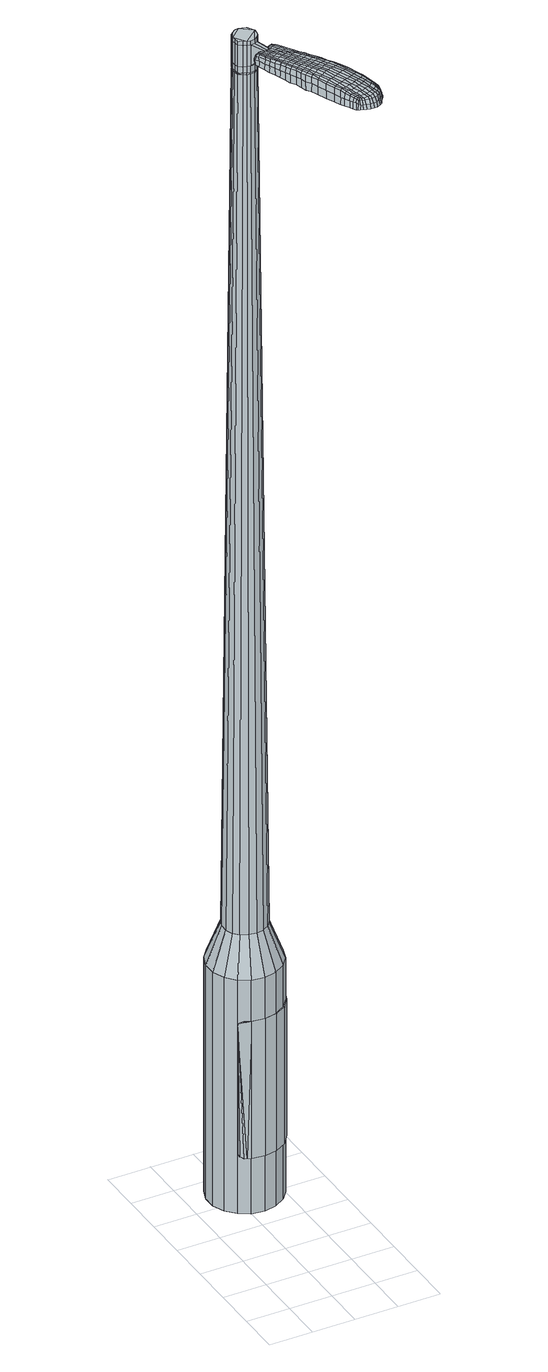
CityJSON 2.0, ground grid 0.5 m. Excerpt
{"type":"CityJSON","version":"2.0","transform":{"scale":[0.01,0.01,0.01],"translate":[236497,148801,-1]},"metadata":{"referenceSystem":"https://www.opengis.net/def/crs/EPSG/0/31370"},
"CityObjects":{
"object1":{"type":"GenericCityObject","attributes":{"cluster":83,"mean_distance_to_centroid":0.164,"new_centroid_x":236497.62,"new_centroid_y":148803.15,"mean_distance_to_camera":10.86,"H1":13.7,"H2":13.58,"Z_final":111.04,"cluster2":-1,"proj_x":236494.26,"proj_y":148804.48,"id_line":52879,"bearing_l":201.5,"distance":3.61,"orientation":"left","G_obj":291.5},"geometry":[{"type":"MultiSurface","lod":"2","boundaries":[[[0,1,2,3]],[[1,4,5,2]],[[4,6,7,5]],[[6,8,9,7]],[[8,10,11,9]],[[10,12,13,11]],[[12,14,15,13]],[[14,16,17,15]],[[16,18,19,17]],[[18,20,21,19]],[[20,22,23,21]],[[22,24,25,23]],[[24,26,27,25]],[[26,28,29,27]],[[28,30,31,29]],[[30,32,33,31]],[[32,34,35,33]],[[34,0,3,35]],[[36,37,38,39]],[[38,40,41,42]],[[41,43,42]],[[42,44,45,46]],[[45,47,46]],[[46,48,49,50]],[[49,51,50]],[[42,46,50,38]],[[50,52,39,38]],[[53,36,39]],[[2,5,7,35]],[[7,9,11,15]],[[11,13,15]],[[15,17,19,23]],[[19,21,23]],[[23,25,27,31]],[[27,29,31]],[[15,23,31,7]],[[31,33,35,7]],[[3,2,35]],[[1,0,54,55]],[[0,34,56,54]],[[34,32,57,56]],[[32,30,58,57]],[[30,28,59,58]],[[28,26,60,59]],[[26,24,61,60]],[[24,22,62,61]],[[22,20,63,62]],[[20,18,64,63]],[[18,16,65,64]],[[16,14,66,65]],[[14,12,67,66]],[[12,10,68,67]],[[10,8,69,68]],[[8,6,70,69]],[[6,4,71,70]],[[4,1,55,71]],[[55,54,72,73]],[[54,56,74,72]],[[56,57,75,74]],[[57,58,76,75]],[[58,59,77,76]],[[59,60,78,77]],[[60,61,79,78]],[[61,62,80,79]],[[62,63,81,80]],[[63,64,82,81]],[[64,65,83,82]],[[65,66,84,83]],[[66,67,85,84]],[[67,68,86,85]],[[68,69,87,86]],[[69,70,88,87]],[[70,71,89,88]],[[71,55,73,89]],[[72,90,91,92]],[[93,94,90,72]],[[95,96,94,93]],[[97,98,96,95]],[[99,100,98,97]],[[78,101,100,99]],[[102,103,101,78]],[[80,104,103,102]],[[105,106,104,80]],[[107,108,106,105]],[[83,109,108,107]],[[110,111,109,83]],[[85,112,111,110]],[[86,113,112,85]],[[114,115,113,86]],[[88,116,115,114]],[[89,117,116,88]],[[92,91,117,89]],[[118,119,120,121]],[[122,118,121,123]],[[124,122,123,125]],[[126,124,125,127]],[[128,126,127,129]],[[130,128,129,131]],[[132,130,131,133]],[[134,132,133,135]],[[136,134,135,137]],[[138,136,137,139]],[[140,138,139,141]],[[142,140,141,143]],[[144,142,143,145]],[[146,144,145,147]],[[148,146,147,149]],[[150,148,149,151]],[[73,72,92]],[[74,93,72]],[[74,75,95,93]],[[75,76,97,95]],[[76,77,99,97]],[[77,78,99]],[[79,102,78]],[[79,80,102]],[[81,105,80]],[[81,82,107,105]],[[82,83,107]],[[84,110,83]],[[84,85,110]],[[87,114,86]],[[87,88,114]],[[73,92,89]],[[152,91,90]],[[152,117,91]],[[153,115,116]],[[153,113,115]],[[154,111,112]],[[154,109,111]],[[155,108,109]],[[155,156,106,108]],[[156,104,106]],[[157,103,104]],[[157,101,103]],[[158,100,101]],[[158,159,98,100]],[[159,160,96,98]],[[160,161,94,96]],[[161,90,94]],[[39,52,150,162]],[[152,90,163,151]],[[53,39,162,119]],[[90,161,120,163]],[[36,53,119,118]],[[161,160,121,120]],[[37,36,118,122]],[[160,159,123,121]],[[38,37,122,124]],[[159,158,125,123]],[[40,38,124,126]],[[158,101,127,125]],[[41,40,126,128]],[[101,157,129,127]],[[43,41,128,130]],[[157,104,131,129]],[[42,43,130,132]],[[104,156,133,131]],[[44,42,132,134]],[[156,155,135,133]],[[45,44,134,136]],[[155,109,137,135]],[[47,45,136,138]],[[109,154,139,137]],[[46,47,138,140]],[[154,112,141,139]],[[48,46,140,142]],[[112,113,143,141]],[[49,48,142,144]],[[113,153,145,143]],[[51,49,144,146]],[[153,116,147,145]],[[50,51,146,148]],[[116,117,149,147]],[[52,50,148,150]],[[117,152,151,149]],[[150,151,164,165]],[[151,163,166,164]],[[163,120,167,166]],[[120,119,168,167]],[[119,162,169,168]],[[162,150,165,169]],[[170,171,172,173]],[[174,170,173,175]],[[170,174,176,177]],[[171,170,177,178]],[[179,180,181,182]],[[183,179,182,184]],[[179,183,185,186]],[[180,179,186,187]],[[188,189,190,191]],[[192,188,191,193]],[[188,192,194,195]],[[189,188,195,196]],[[197,198,199,200]],[[201,197,200,202]],[[197,201,203,204]],[[198,197,204,205]],[[206,207,208,209]],[[210,206,209,211]],[[206,210,212,213]],[[207,206,213,214]],[[215,216,217,218]],[[219,215,218,220]],[[215,219,221,222]],[[216,215,222,223]],[[224,225,226,227]],[[216,224,227,217]],[[224,216,223,228]],[[225,224,228,229]],[[230,231,232,233]],[[225,230,233,226]],[[230,225,229,234]],[[231,230,234,235]],[[236,174,175,237]],[[231,236,237,232]],[[236,231,235,238]],[[174,236,238,176]],[[239,240,241,242]],[[243,239,242,244]],[[239,243,245,246]],[[240,239,246,247]],[[248,249,250,251]],[[240,248,251,241]],[[248,240,247,252]],[[249,248,252,253]],[[254,255,256,257]],[[249,254,257,250]],[[254,249,253,258]],[[255,254,258,259]],[[260,261,262,263]],[[255,260,263,256]],[[260,255,259,264]],[[261,260,264,265]],[[266,171,178,267]],[[261,266,267,262]],[[266,261,265,268]],[[171,266,268,172]],[[269,270,271,272]],[[273,269,272,274]],[[269,273,275,276]],[[270,269,276,277]],[[278,279,280,281]],[[270,278,281,271]],[[278,270,277,282]],[[279,278,282,283]],[[284,285,286,287]],[[279,284,287,280]],[[284,279,283,288]],[[285,284,288,289]],[[290,183,184,291]],[[285,290,291,286]],[[290,285,289,292]],[[183,290,292,185]],[[293,294,295,296]],[[297,293,296,298]],[[293,297,299,300]],[[294,293,300,301]],[[302,303,304,305]],[[294,302,305,295]],[[302,294,301,306]],[[303,302,306,307]],[[308,309,310,311]],[[303,308,311,304]],[[308,303,307,312]],[[309,308,312,313]],[[314,315,316,317]],[[309,314,317,310]],[[314,309,313,318]],[[315,314,318,319]],[[320,180,187,321]],[[315,320,321,316]],[[320,315,319,322]],[[180,320,322,181]],[[323,209,208,324]],[[325,323,324,326]],[[323,325,327,328]],[[209,323,328,211]],[[329,325,326,330]],[[331,329,330,332]],[[329,331,333,334]],[[325,329,334,327]],[[335,331,332,336]],[[337,335,336,338]],[[335,337,339,340]],[[331,335,340,333]],[[341,337,338,342]],[[343,341,342,344]],[[341,343,345,346]],[[337,341,346,339]],[[347,343,344,348]],[[198,347,348,199]],[[347,198,205,349]],[[343,347,349,345]],[[350,351,196,195]],[[352,350,195,194]],[[350,352,353,354]],[[351,350,354,355]],[[356,357,355,354]],[[358,356,354,353]],[[356,358,359,360]],[[357,356,360,361]],[[362,363,361,360]],[[364,362,360,359]],[[362,364,365,366]],[[363,362,366,367]],[[368,369,367,366]],[[370,368,366,365]],[[368,370,203,201]],[[369,368,201,202]],[[371,372,373,374]],[[273,371,374,275]],[[371,273,274,375]],[[372,371,375,376]],[[377,192,193,378]],[[372,377,378,373]],[[377,372,376,379]],[[192,377,379,194]],[[380,381,382,383]],[[219,380,383,221]],[[380,219,220,384]],[[381,380,384,385]],[[386,387,388,389]],[[381,386,389,382]],[[386,381,385,390]],[[387,386,390,391]],[[392,189,196,393]],[[387,392,393,388]],[[392,387,391,394]],[[189,392,394,190]],[[395,396,397,398]],[[177,395,398,178]],[[395,177,176,399]],[[396,395,399,400]],[[401,402,403,404]],[[396,401,404,397]],[[401,396,400,405]],[[402,401,405,406]],[[407,200,199,408]],[[402,407,408,403]],[[407,402,406,409]],[[200,407,409,202]],[[410,411,412,413]],[[182,410,413,184]],[[410,182,181,414]],[[411,410,414,415]],[[416,204,203,417]],[[411,416,417,412]],[[416,411,415,418]],[[204,416,418,205]],[[419,420,421,422]],[[297,419,422,299]],[[419,297,298,423]],[[420,419,423,424]],[[425,210,211,426]],[[420,425,426,421]],[[425,420,424,427]],[[210,425,427,212]],[[428,429,430,431]],[[243,428,431,245]],[[428,243,244,432]],[[429,428,432,433]],[[434,435,436,437]],[[429,434,437,430]],[[434,429,433,438]],[[435,434,438,439]],[[440,207,214,441]],[[435,440,441,436]],[[440,435,439,442]],[[207,440,442,208]],[[443,444,433,432]],[[242,443,432,244]],[[443,242,241,445]],[[444,443,445,446]],[[447,448,439,438]],[[444,447,438,433]],[[447,444,446,449]],[[448,447,449,450]],[[451,324,208,442]],[[448,451,442,439]],[[451,448,450,452]],[[324,451,452,326]],[[453,454,455,456]],[[300,453,456,301]],[[453,300,299,422]],[[454,453,422,421]],[[457,328,327,458]],[[454,457,458,455]],[[457,454,421,426]],[[328,457,426,211]],[[459,460,446,445]],[[251,459,445,241]],[[459,251,250,461]],[[460,459,461,462]],[[463,464,450,449]],[[460,463,449,446]],[[463,460,462,465]],[[464,463,465,466]],[[467,330,326,452]],[[464,467,452,450]],[[467,464,466,468]],[[330,467,468,332]],[[469,470,471,472]],[[306,469,472,307]],[[469,306,301,456]],[[470,469,456,455]],[[473,334,333,474]],[[470,473,474,471]],[[473,470,455,458]],[[334,473,458,327]],[[475,476,462,461]],[[257,475,461,250]],[[475,257,256,477]],[[476,475,477,478]],[[479,480,466,465]],[[476,479,465,462]],[[479,476,478,481]],[[480,479,481,482]],[[483,336,332,468]],[[480,483,468,466]],[[483,480,482,484]],[[336,483,484,338]],[[485,486,487,488]],[[312,485,488,313]],[[485,312,307,472]],[[486,485,472,471]],[[489,340,339,490]],[[486,489,490,487]],[[489,486,471,474]],[[340,489,474,333]],[[491,492,478,477]],[[263,491,477,256]],[[491,263,262,493]],[[492,491,493,494]],[[495,496,482,481]],[[492,495,481,478]],[[495,492,494,497]],[[496,495,497,498]],[[499,342,338,484]],[[496,499,484,482]],[[499,496,498,500]],[[342,499,500,344]],[[501,502,503,504]],[[318,501,504,319]],[[501,318,313,488]],[[502,501,488,487]],[[505,346,345,506]],[[502,505,506,503]],[[505,502,487,490]],[[346,505,490,339]],[[507,508,494,493]],[[267,507,493,262]],[[507,267,178,398]],[[508,507,398,397]],[[509,510,498,497]],[[508,509,497,494]],[[509,508,397,404]],[[510,509,404,403]],[[511,348,344,500]],[[510,511,500,498]],[[511,510,403,408]],[[348,511,408,199]],[[512,513,415,414]],[[322,512,414,181]],[[512,322,319,504]],[[513,512,504,503]],[[514,349,205,418]],[[513,514,418,415]],[[514,513,503,506]],[[349,514,506,345]],[[515,516,376,375]],[[272,515,375,274]],[[515,272,271,517]],[[516,515,517,518]],[[519,352,194,379]],[[516,519,379,376]],[[519,516,518,520]],[[352,519,520,353]],[[521,522,523,524]],[[222,521,524,223]],[[521,222,221,383]],[[522,521,383,382]],[[525,526,527,528]],[[522,525,528,523]],[[525,522,382,389]],[[526,525,389,388]],[[529,351,355,530]],[[526,529,530,527]],[[529,526,388,393]],[[351,529,393,196]],[[531,532,518,517]],[[281,531,517,271]],[[531,281,280,533]],[[532,531,533,534]],[[535,358,353,520]],[[532,535,520,518]],[[535,532,534,536]],[[358,535,536,359]],[[537,538,539,540]],[[228,537,540,229]],[[537,228,223,524]],[[538,537,524,523]],[[541,542,543,544]],[[538,541,544,539]],[[541,538,523,528]],[[542,541,528,527]],[[545,357,361,546]],[[542,545,546,543]],[[545,542,527,530]],[[357,545,530,355]],[[547,548,534,533]],[[287,547,533,280]],[[547,287,286,549]],[[548,547,549,550]],[[551,364,359,536]],[[548,551,536,534]],[[551,548,550,552]],[[364,551,552,365]],[[553,554,555,556]],[[234,553,556,235]],[[553,234,229,540]],[[554,553,540,539]],[[557,558,559,560]],[[554,557,560,555]],[[557,554,539,544]],[[558,557,544,543]],[[561,363,367,562]],[[558,561,562,559]],[[561,558,543,546]],[[363,561,546,361]],[[563,564,550,549]],[[291,563,549,286]],[[563,291,184,413]],[[564,563,413,412]],[[565,370,365,552]],[[564,565,552,550]],[[565,564,412,417]],[[370,565,417,203]],[[566,567,400,399]],[[238,566,399,176]],[[566,238,235,556]],[[567,566,556,555]],[[568,569,406,405]],[[567,568,405,400]],[[568,567,555,560]],[[569,568,560,559]],[[570,369,202,409]],[[569,570,409,406]],[[570,569,559,562]],[[369,570,562,367]],[[571,572,573,574]],[[574,573,575,576]],[[577,575,573,578]],[[578,573,572,579]],[[580,581,582,583]],[[583,582,584,585]],[[586,584,582,587]],[[587,582,581,588]],[[589,590,591,592]],[[592,591,593,594]],[[595,593,591,596]],[[596,591,590,597]],[[598,599,600,601]],[[601,600,602,603]],[[604,602,600,605]],[[605,600,599,606]],[[607,608,609,610]],[[610,609,611,612]],[[613,611,609,614]],[[614,609,608,615]],[[616,617,618,619]],[[619,618,620,621]],[[622,620,618,623]],[[623,618,617,624]],[[625,626,627,628]],[[628,627,617,616]],[[624,617,627,629]],[[629,627,626,630]],[[631,632,633,634]],[[634,633,626,625]],[[630,626,633,635]],[[635,633,632,636]],[[576,575,637,638]],[[638,637,632,631]],[[636,632,637,639]],[[639,637,575,577]],[[640,641,642,643]],[[643,642,644,645]],[[646,644,642,647]],[[647,642,641,648]],[[649,650,651,652]],[[652,651,641,640]],[[648,641,651,653]],[[653,651,650,654]],[[655,656,657,658]],[[658,657,650,649]],[[654,650,657,659]],[[659,657,656,660]],[[661,662,663,664]],[[664,663,656,655]],[[660,656,663,665]],[[665,663,662,666]],[[579,572,667,668]],[[668,667,662,661]],[[666,662,667,669]],[[669,667,572,571]],[[670,671,672,673]],[[673,672,674,675]],[[676,674,672,677]],[[677,672,671,678]],[[679,680,681,682]],[[682,681,671,670]],[[678,671,681,683]],[[683,681,680,684]],[[685,686,687,688]],[[688,687,680,679]],[[684,680,687,689]],[[689,687,686,690]],[[585,584,691,692]],[[692,691,686,685]],[[690,686,691,693]],[[693,691,584,586]],[[694,695,696,697]],[[697,696,698,699]],[[700,698,696,701]],[[701,696,695,702]],[[703,704,705,706]],[[706,705,695,694]],[[702,695,705,707]],[[707,705,704,708]],[[709,710,711,712]],[[712,711,704,703]],[[708,704,711,713]],[[713,711,710,714]],[[715,716,717,718]],[[718,717,710,709]],[[714,710,717,719]],[[719,717,716,720]],[[588,581,721,722]],[[722,721,716,715]],[[720,716,721,723]],[[723,721,581,580]],[[607,610,724,725]],[[725,724,726,727]],[[728,726,724,729]],[[729,724,610,612]],[[727,726,730,731]],[[731,730,732,733]],[[734,732,730,735]],[[735,730,726,728]],[[733,732,736,737]],[[737,736,738,739]],[[740,738,736,741]],[[741,736,732,734]],[[739,738,742,743]],[[743,742,744,745]],[[746,744,742,747]],[[747,742,738,740]],[[745,744,748,749]],[[749,748,599,598]],[[606,599,748,750]],[[750,748,744,746]],[[597,751,752,596]],[[596,752,753,595]],[[754,753,752,755]],[[755,752,751,756]],[[756,757,758,755]],[[755,758,759,754]],[[760,759,758,761]],[[761,758,757,762]],[[762,763,764,761]],[[761,764,765,760]],[[766,765,764,767]],[[767,764,763,768]],[[768,769,770,767]],[[767,770,771,766]],[[604,771,770,602]],[[602,770,769,603]],[[772,773,774,775]],[[775,774,674,676]],[[675,674,774,776]],[[776,774,773,777]],[[594,593,778,779]],[[779,778,773,772]],[[777,773,778,780]],[[780,778,593,595]],[[781,782,783,784]],[[784,783,620,622]],[[621,620,783,785]],[[785,783,782,786]],[[787,788,789,790]],[[790,789,782,781]],[[786,782,789,791]],[[791,789,788,792]],[[597,590,793,794]],[[794,793,788,787]],[[792,788,793,795]],[[795,793,590,589]],[[796,797,798,799]],[[799,798,578,579]],[[577,578,798,800]],[[800,798,797,801]],[[802,803,804,805]],[[805,804,797,796]],[[801,797,804,806]],[[806,804,803,807]],[[598,601,808,809]],[[809,808,803,802]],[[807,803,808,810]],[[810,808,601,603]],[[811,812,813,814]],[[814,813,583,585]],[[580,583,813,815]],[[815,813,812,816]],[[604,605,817,818]],[[818,817,812,811]],[[816,812,817,819]],[[819,817,605,606]],[[820,821,822,823]],[[823,822,698,700]],[[699,698,822,824]],[[824,822,821,825]],[[612,611,826,827]],[[827,826,821,820]],[[825,821,826,828]],[[828,826,611,613]],[[829,830,831]],[[831,830,644,646]],[[645,644,830,832]],[[832,830,829,833]],[[834,835,836,837]],[[837,836,829,831]],[[833,829,836,838]],[[838,836,835,839]],[[615,608,840,841]],[[841,840,835,834]],[[839,835,840,842]],[[842,840,608,607]],[[833,843,832]],[[832,843,643,645]],[[640,643,843,844]],[[844,843,845]],[[839,846,847,838]],[[838,847,843,833]],[[845,843,847,848]],[[848,847,846,849]],[[607,725,850,842]],[[842,850,846,839]],[[849,846,850,851]],[[851,850,725,727]],[[852,853,854,855]],[[855,854,701,702]],[[700,701,854,823]],[[823,854,853,820]],[[728,729,856,857]],[[857,856,853,852]],[[820,853,856,827]],[[827,856,729,612]],[[845,858,859,844]],[[844,859,652,640]],[[649,652,859,860]],[[860,859,858,861]],[[849,862,863,848]],[[848,863,858,845]],[[861,858,863,864]],[[864,863,862,865]],[[727,731,866,851]],[[851,866,862,849]],[[865,862,866,867]],[[867,866,731,733]],[[868,869,870,871]],[[871,870,707,708]],[[702,707,870,855]],[[855,870,869,852]],[[734,735,872,873]],[[873,872,869,868]],[[852,869,872,857]],[[857,872,735,728]],[[861,874,875,860]],[[860,875,658,649]],[[655,658,875,876]],[[876,875,874,877]],[[865,878,879,864]],[[864,879,874,861]],[[877,874,879,880]],[[880,879,878,881]],[[733,737,882,867]],[[867,882,878,865]],[[881,878,882,883]],[[883,882,737,739]],[[884,885,886,887]],[[887,886,713,714]],[[708,713,886,871]],[[871,886,885,868]],[[740,741,888,889]],[[889,888,885,884]],[[868,885,888,873]],[[873,888,741,734]],[[877,890,891,876]],[[876,891,664,655]],[[661,664,891,892]],[[892,891,890,893]],[[881,894,895,880]],[[880,895,890,877]],[[893,890,895,896]],[[896,895,894,897]],[[739,743,898,883]],[[883,898,894,881]],[[897,894,898,899]],[[899,898,743,745]],[[900,901,902,903]],[[903,902,719,720]],[[714,719,902,887]],[[887,902,901,884]],[[746,747,904,905]],[[905,904,901,900]],[[884,901,904,889]],[[889,904,747,740]],[[893,906,907,892]],[[892,907,668,661]],[[579,668,907,799]],[[799,907,906,796]],[[897,908,909,896]],[[896,909,906,893]],[[796,906,909,805]],[[805,909,908,802]],[[745,749,910,899]],[[899,910,908,897]],[[802,908,910,809]],[[809,910,749,598]],[[816,911,912,815]],[[815,912,723,580]],[[720,723,912,903]],[[903,912,911,900]],[[606,750,913,819]],[[819,913,911,816]],[[900,911,913,905]],[[905,913,750,746]],[[777,914,915,776]],[[776,915,673,675]],[[670,673,915,916]],[[916,915,914,917]],[[595,753,918,780]],[[780,918,914,777]],[[917,914,918,919]],[[919,918,753,754]],[[920,921,922,923]],[[923,922,623,624]],[[622,623,922,784]],[[784,922,921,781]],[[924,925,926,927]],[[927,926,921,920]],[[781,921,926,790]],[[790,926,925,787]],[[756,751,928,929]],[[929,928,925,924]],[[787,925,928,794]],[[794,928,751,597]],[[917,930,931,916]],[[916,931,682,670]],[[679,682,931,932]],[[932,931,930,933]],[[754,759,934,919]],[[919,934,930,917]],[[933,930,934,935]],[[935,934,759,760]],[[936,937,938,939]],[[939,938,629,630]],[[624,629,938,923]],[[923,938,937,920]],[[940,941,942,943]],[[943,942,937,936]],[[920,937,942,927]],[[927,942,941,924]],[[762,757,944,945]],[[945,944,941,940]],[[924,941,944,929]],[[929,944,757,756]],[[933,946,947,932]],[[932,947,688,679]],[[685,688,947,948]],[[948,947,946,949]],[[760,765,950,935]],[[935,950,946,933]],[[949,946,950,951]],[[951,950,765,766]],[[952,953,954,955]],[[955,954,635,636]],[[630,635,954,939]],[[939,954,953,936]],[[956,957,958,959]],[[959,958,953,952]],[[936,953,958,943]],[[943,958,957,940]],[[768,763,960,961]],[[961,960,957,956]],[[940,957,960,945]],[[945,960,763,762]],[[949,962,963,948]],[[948,963,692,685]],[[585,692,963,814]],[[814,963,962,811]],[[766,771,964,951]],[[951,964,962,949]],[[811,962,964,818]],[[818,964,771,604]],[[801,965,966,800]],[[800,966,639,577]],[[636,639,966,955]],[[955,966,965,952]],[[807,967,968,806]],[[806,968,965,801]],[[952,965,968,959]],[[959,968,967,956]],[[603,769,969,810]],[[810,969,967,807]],[[956,967,969,961]],[[961,969,769,768]],[[571,574,173,172]],[[574,576,175,173]],[[586,587,186,185]],[[587,588,187,186]],[[589,592,191,190]],[[592,594,193,191]],[[613,614,213,212]],[[614,615,214,213]],[[616,619,218,217]],[[619,621,220,218]],[[625,628,227,226]],[[628,616,217,227]],[[631,634,233,232]],[[634,625,226,233]],[[576,638,237,175]],[[638,631,232,237]],[[646,647,246,245]],[[647,648,247,246]],[[648,653,252,247]],[[653,654,253,252]],[[654,659,258,253]],[[659,660,259,258]],[[660,665,264,259]],[[665,666,265,264]],[[666,669,268,265]],[[669,571,172,268]],[[676,677,276,275]],[[677,678,277,276]],[[678,683,282,277]],[[683,684,283,282]],[[684,689,288,283]],[[689,690,289,288]],[[690,693,292,289]],[[693,586,185,292]],[[694,697,296,295]],[[697,699,298,296]],[[703,706,305,304]],[[706,694,295,305]],[[709,712,311,310]],[[712,703,304,311]],[[715,718,317,316]],[[718,709,310,317]],[[588,722,321,187]],[[722,715,316,321]],[[772,775,374,373]],[[775,676,275,374]],[[594,779,378,193]],[[779,772,373,378]],[[621,785,384,220]],[[785,786,385,384]],[[786,791,390,385]],[[791,792,391,390]],[[792,795,394,391]],[[795,589,190,394]],[[699,824,423,298]],[[824,825,424,423]],[[825,828,427,424]],[[828,613,212,427]],[[831,431,430]],[[831,646,245,431]],[[834,837,437,436]],[[837,831,430,437]],[[615,841,441,214]],[[841,834,436,441]],[[970,971,972,973]],[[974,975,973,972]],[[976,977,978,979]],[[980,981,982,983]],[[971,984,985,972]],[[986,974,972,985]],[[987,976,979,988]],[[989,990,981,980]],[[984,991,992,985]],[[992,993,986,985]],[[994,987,988,995]],[[996,990,989,997]],[[991,998,999,992]],[[999,1000,993,992]],[[1001,994,995,1002]],[[1003,996,997,1004]],[[1005,1006,1007,1008]],[[1009,1010,1006,1005]],[[1009,1011,1012,1010]],[[1011,1013,1014,1012]],[[1015,1016,1017,1018]],[[1019,1020,1016,1015]],[[1021,1022,1020,1019]],[[1023,1024,1022,1021]],[[1018,1007,1006,1015]],[[1015,1006,1010,1019]],[[1010,1012,1021,1019]],[[1012,1014,1023,1021]],[[979,978,975,974]],[[988,979,974,986]],[[993,995,988,986]],[[1000,1002,995,993]],[[980,983,977,976]],[[989,980,976,987]],[[997,989,987,994]],[[1004,997,994,1001]],[[981,1005,1008,982]],[[990,1009,1005,981]],[[1011,1009,990,996]],[[1013,1011,996,1003]],[[1025,1026,1027,1028]],[[1027,1029,1030,1031]],[[1027,1031,1032,1033]],[[1027,1033,1028]],[[1034,1025,1028,1035]],[[1036,1035,1028,1037]],[[1038,1037,1028]],[[1039,1027,1026,1040]],[[1041,1039,1040,1042]],[[1043,1041,1042,1044]],[[1045,1043,1044,1046]],[[1047,1045,1046,1048]],[[1048,1049,1050,1051]],[[1048,1051,1052,1053]],[[1048,1053,1054,1055]],[[1054,1056,1057,1058]],[[1054,1058,1059,1060]],[[1054,1060,1055]],[[1048,1055,1047]],[[1061,1062,1026,1025]],[[1063,1064,1029,1027]],[[1065,1066,1038,1028]],[[1062,1067,1040,1026]],[[1068,1063,1027,1039]],[[1067,1069,1042,1040]],[[1070,1068,1039,1041]],[[1069,1071,1044,1042]],[[1072,1070,1041,1043]],[[1071,1073,1046,1044]],[[1074,1072,1043,1045]],[[1073,1075,1048,1046]],[[1076,1074,1045,1047]],[[1075,1077,1049,1048]],[[1078,1079,1056,1054]],[[1080,1076,1047,1055]],[[1050,1049,1077,1081]],[[1051,1050,1081,1082]],[[1052,1051,1082,1083]],[[1053,1052,1083,1084]],[[1054,1053,1084,1078]],[[1085,1061,1025,1034]],[[1086,1085,1034,1035]],[[1087,1086,1035,1036]],[[1088,1087,1036,1037]],[[1066,1088,1037,1038]],[[1030,1029,1064,1089]],[[1057,1056,1079,1090]],[[1031,1030,1089,1091]],[[1032,1031,1091,1092]],[[1033,1032,1092,1093]],[[1028,1033,1093,1065]],[[1058,1057,1090,1094]],[[1059,1058,1094,1095]],[[1060,1059,1095,1096]],[[1055,1060,1096,1080]]]}]}
},
"vertices":[
[79,175,384],[65,172,384],[65,172,96],[79,175,96],[50,174,384],[50,174,96],[38,181,384],[38,181,96],[28,192,384],[28,192,96],[22,206,384],[22,206,96],[22,221,384],[22,221,96],[27,235,384],[27,235,96],[36,246,384],[36,246,96],[48,254,384],[48,254,96],[63,257,384],[63,257,96],[77,255,384],[77,255,96],[90,248,384],[90,248,96],[100,237,384],[100,237,96],[105,223,384],[105,223,96],[106,208,384],[106,208,96],[101,194,384],[101,194,96],[92,183,384],[92,183,96],[76,208,1524],[77,212,1524],[77,217,1524],[69,202,1524],[75,221,1524],[72,225,1524],[64,228,1524],[68,227,1524],[59,227,1524],[55,224,1524],[51,216,1524],[52,221,1524],[51,212,1524],[52,207,1524],[60,202,1524],[56,204,1524],[64,201,1524],[73,204,1524],[73,191,429],[65,189,429],[81,196,429],[86,202,429],[89,211,429],[89,219,429],[85,228,429],[80,234,429],[72,238,429],[63,240,429],[55,238,429],[47,233,429],[42,226,429],[39,218,429],[39,209,429],[42,201,429],[48,195,429],[56,191,429],[69,202,1483],[64,201,1483],[73,204,1483],[76,208,1483],[77,212,1483],[77,217,1483],[75,221,1483],[72,225,1483],[68,227,1483],[64,228,1483],[59,227,1483],[55,224,1483],[52,221,1483],[51,216,1483],[51,212,1483],[52,207,1483],[56,204,1483],[60,202,1483],[69,202,1485],[64,202,1485],[64,202,1483],[72,205,1483],[72,205,1485],[75,208,1483],[75,208,1485],[77,213,1483],[77,213,1485],[76,217,1483],[76,217,1485],[75,221,1485],[72,224,1483],[72,224,1485],[68,227,1485],[64,227,1483],[64,227,1485],[59,226,1483],[59,226,1485],[55,224,1485],[53,221,1483],[53,221,1485],[51,216,1485],[51,212,1485],[53,208,1483],[53,208,1485],[56,204,1485],[60,202,1485],[76,208,1519],[73,204,1519],[73,204,1493],[76,208,1493],[77,212,1519],[77,212,1493],[77,217,1519],[77,217,1493],[75,221,1519],[75,221,1493],[72,225,1519],[72,225,1493],[68,227,1519],[68,227,1493],[64,228,1519],[64,228,1493],[59,227,1519],[59,227,1493],[55,224,1519],[55,224,1493],[52,221,1519],[52,221,1493],[51,216,1519],[51,216,1493],[51,212,1519],[51,212,1493],[52,207,1519],[52,207,1493],[56,204,1519],[56,204,1493],[60,202,1519],[60,202,1493],[64,201,1519],[64,201,1493],[64,201,1485],[52,207,1485],[52,221,1485],[59,227,1485],[64,228,1485],[72,225,1485],[77,217,1485],[77,212,1485],[76,208,1485],[73,204,1485],[69,202,1519],[69,202,1493],[73,183,1513],[73,183,1518],[76,185,1513],[79,186,1513],[79,186,1518],[76,185,1518],[85,108,1519],[82,115,1518],[81,113,1509],[84,107,1510],[88,100,1519],[87,99,1510],[89,102,1526],[86,110,1525],[83,117,1525],[121,122,1519],[118,129,1518],[116,129,1525],[119,123,1525],[124,114,1519],[122,115,1526],[126,114,1510],[122,122,1510],[120,128,1509],[131,48,1519],[128,46,1519],[128,45,1513],[132,47,1513],[134,50,1519],[135,49,1513],[134,52,1524],[131,49,1524],[127,48,1524],[104,117,1530],[101,123,1529],[98,122,1529],[101,115,1530],[107,108,1531],[104,107,1531],[111,110,1530],[107,118,1530],[105,125,1529],[74,192,1512],[72,191,1512],[72,189,1517],[75,190,1517],[77,193,1512],[77,191,1517],[78,192,1506],[75,191,1506],[72,190,1506],[108,54,1519],[106,57,1519],[105,55,1512],[107,52,1512],[109,52,1518],[108,51,1512],[110,53,1522],[109,55,1523],[107,57,1524],[104,61,1519],[101,66,1519],[100,64,1512],[103,59,1512],[105,62,1524],[102,67,1525],[99,71,1519],[96,79,1519],[95,77,1511],[98,70,1511],[100,73,1526],[97,80,1526],[92,89,1519],[91,88,1510],[93,91,1526],[62,179,1513],[64,171,1513],[65,172,1518],[62,180,1517],[60,184,1512],[61,183,1516],[60,183,1506],[61,177,1507],[63,170,1507],[66,164,1514],[68,157,1515],[69,158,1520],[67,165,1519],[65,163,1507],[68,156,1507],[71,150,1515],[73,143,1516],[74,144,1522],[72,151,1521],[70,148,1508],[72,141,1508],[75,136,1517],[78,129,1517],[79,130,1524],[76,137,1523],[74,134,1508],[77,127,1509],[80,122,1518],[81,123,1524],[79,120,1509],[141,66,1519],[140,69,1519],[139,69,1524],[140,66,1523],[141,64,1518],[140,64,1522],[143,63,1512],[143,66,1512],[142,69,1512],[139,74,1519],[137,80,1519],[136,80,1525],[138,74,1524],[141,74,1512],[139,79,1512],[135,85,1519],[133,93,1519],[131,93,1526],[134,85,1526],[137,85,1511],[134,92,1511],[128,103,1519],[127,104,1526],[130,103,1510],[90,189,1513],[93,183,1513],[94,182,1507],[91,189,1507],[87,195,1512],[88,194,1506],[87,193,1516],[89,190,1517],[92,183,1518],[96,176,1514],[99,169,1515],[101,168,1507],[98,175,1507],[95,176,1519],[98,169,1520],[102,162,1515],[106,155,1516],[107,155,1508],[104,162,1508],[101,163,1521],[104,156,1522],[109,149,1517],[112,142,1517],[114,141,1509],[110,148,1508],[107,149,1523],[110,142,1524],[115,135,1518],[117,135,1509],[113,136,1524],[76,185,1519],[74,184,1519],[79,178,1520],[77,178,1520],[82,180,1520],[79,186,1519],[82,172,1522],[79,171,1522],[85,165,1523],[82,164,1523],[88,166,1523],[85,173,1521],[88,158,1524],[85,157,1524],[90,151,1525],[88,150,1525],[93,152,1525],[90,159,1524],[93,144,1526],[90,143,1526],[96,137,1527],[93,136,1527],[99,138,1527],[96,145,1526],[98,130,1528],[96,129,1528],[102,132,1528],[129,52,1527],[126,51,1527],[133,54,1526],[131,58,1527],[128,56,1528],[124,55,1528],[126,62,1529],[122,61,1529],[129,64,1528],[126,71,1530],[123,69,1530],[119,68,1530],[120,76,1531],[117,74,1531],[124,78,1530],[120,86,1531],[117,84,1531],[113,83,1531],[112,96,1531],[109,95,1531],[116,98,1531],[141,61,1518],[140,58,1519],[141,58,1513],[143,61,1513],[140,62,1523],[139,60,1523],[138,54,1519],[138,54,1513],[137,55,1524],[111,50,1518],[113,49,1518],[113,50,1523],[111,52,1523],[110,49,1513],[113,48,1513],[116,47,1519],[120,46,1519],[120,48,1524],[116,49,1523],[116,46,1513],[120,45,1513],[124,46,1519],[123,47,1524],[124,45,1513],[87,111,1528],[89,111,1528],[87,118,1528],[85,117,1527],[90,102,1528],[92,103,1529],[92,112,1529],[95,113,1530],[92,120,1529],[89,119,1528],[95,104,1529],[98,105,1530],[98,114,1530],[95,121,1529],[101,106,1531],[117,122,1528],[115,121,1529],[119,113,1529],[121,114,1528],[114,129,1527],[112,128,1528],[111,120,1529],[115,111,1530],[109,126,1528],[85,196,1512],[83,195,1512],[83,194,1517],[85,195,1517],[86,195,1506],[85,195,1506],[80,194,1512],[80,193,1517],[81,193,1506],[60,186,1512],[62,187,1512],[62,186,1506],[60,185,1506],[61,185,1517],[63,186,1517],[64,188,1512],[67,189,1512],[67,188,1506],[64,187,1506],[65,187,1517],[67,188,1517],[69,190,1512],[69,189,1506],[70,189,1517],[63,180,1519],[65,181,1519],[66,173,1520],[67,174,1520],[67,182,1519],[69,183,1519],[69,175,1520],[72,176,1520],[72,184,1519],[74,177,1520],[87,190,1519],[85,189,1519],[88,182,1520],[90,183,1520],[82,188,1519],[85,181,1520],[68,166,1521],[70,167,1521],[71,159,1522],[72,160,1522],[72,168,1521],[74,169,1521],[74,161,1522],[77,162,1523],[77,170,1522],[80,163,1523],[93,176,1521],[91,175,1521],[94,168,1522],[96,169,1522],[88,174,1521],[91,167,1522],[73,152,1523],[75,153,1523],[75,145,1524],[77,146,1524],[77,154,1523],[80,155,1524],[79,147,1525],[82,148,1525],[82,156,1524],[85,149,1525],[99,162,1523],[97,162,1523],[100,155,1524],[102,156,1524],[94,160,1524],[97,153,1525],[78,138,1525],[79,139,1525],[80,131,1526],[82,132,1526],[82,140,1526],[85,141,1526],[84,133,1527],[87,134,1527],[87,142,1526],[90,135,1527],[105,149,1525],[103,148,1525],[106,141,1526],[108,142,1526],[100,147,1526],[103,140,1527],[82,124,1527],[84,125,1527],[87,126,1527],[90,127,1528],[93,128,1528],[111,135,1527],[109,135,1527],[106,133,1528],[139,64,1525],[138,62,1525],[138,68,1526],[137,66,1526],[136,58,1526],[135,62,1527],[110,54,1525],[112,52,1525],[111,56,1526],[109,57,1525],[115,51,1525],[119,50,1526],[117,54,1527],[114,55,1526],[122,50,1526],[121,54,1527],[137,73,1526],[135,71,1527],[135,79,1527],[133,77,1528],[133,67,1528],[130,74,1529],[106,62,1526],[108,61,1527],[106,67,1528],[104,67,1527],[111,60,1527],[115,60,1528],[112,66,1529],[109,66,1528],[118,60,1528],[116,67,1530],[133,85,1528],[131,83,1529],[130,92,1528],[128,91,1529],[128,80,1529],[124,88,1530],[101,73,1528],[103,73,1528],[100,80,1529],[98,80,1528],[106,72,1529],[110,73,1530],[106,81,1530],[103,81,1530],[113,73,1530],[110,82,1531],[125,103,1529],[123,102,1529],[120,100,1530],[94,91,1528],[96,92,1529],[99,92,1530],[102,93,1530],[105,94,1531],[83,114,1509],[84,116,1518],[87,109,1518],[86,107,1509],[89,101,1519],[88,99,1510],[90,102,1525],[88,110,1525],[85,117,1525],[114,128,1525],[116,128,1518],[119,121,1518],[117,122,1525],[122,114,1519],[120,114,1525],[124,113,1510],[121,121,1509],[118,127,1509],[127,48,1513],[127,48,1519],[130,50,1519],[130,49,1513],[133,52,1519],[134,51,1513],[132,53,1524],[130,51,1524],[127,50,1524],[98,122,1528],[101,123,1528],[104,116,1529],[101,115,1529],[107,108,1529],[104,107,1529],[111,109,1529],[107,118,1529],[104,124,1528],[73,188,1516],[72,188,1512],[75,189,1512],[75,189,1516],[78,191,1512],[78,190,1516],[78,190,1506],[75,189,1506],[73,188,1506],[107,56,1512],[108,58,1519],[109,55,1518],[108,54,1512],[110,53,1518],[110,52,1512],[111,54,1522],[110,56,1523],[109,59,1523],[102,65,1512],[103,67,1519],[106,62,1519],[105,60,1512],[107,63,1524],[104,68,1525],[97,78,1511],[98,79,1519],[101,72,1519],[100,71,1511],[102,73,1525],[99,81,1526],[94,90,1519],[93,88,1510],[95,91,1526],[67,173,1518],[66,172,1513],[63,179,1513],[64,180,1517],[62,184,1512],[63,183,1515],[62,183,1506],[63,178,1506],[65,171,1507],[71,159,1520],[70,158,1514],[68,165,1514],[69,166,1519],[67,163,1507],[70,156,1507],[76,145,1522],[75,143,1516],[73,150,1515],[74,152,1521],[72,149,1508],[74,142,1508],[81,131,1523],[80,129,1517],[77,136,1516],[78,138,1522],[76,135,1508],[79,128,1508],[82,123,1517],[83,124,1524],[81,121,1509],[137,69,1523],[138,69,1519],[139,66,1518],[138,66,1523],[139,64,1518],[138,64,1522],[141,64,1512],[141,66,1512],[140,69,1512],[134,79,1525],[135,79,1519],[137,74,1519],[136,74,1524],[139,73,1512],[137,78,1512],[129,92,1526],[131,92,1519],[134,85,1519],[132,85,1525],[135,84,1511],[133,91,1511],[127,103,1519],[125,103,1526],[128,102,1510],[93,181,1507],[91,182,1513],[88,189,1513],[89,188,1506],[86,193,1512],[87,193,1506],[85,192,1515],[87,189,1517],[90,182,1518],[99,168,1507],[98,168,1514],[94,175,1514],[96,174,1507],[93,175,1519],[96,168,1520],[106,154,1508],[104,155,1516],[101,161,1515],[102,161,1508],[99,162,1521],[102,155,1522],[112,141,1508],[110,141,1517],[107,148,1516],[109,147,1508],[105,148,1522],[108,141,1523],[113,135,1517],[115,134,1509],[111,135,1524],[77,184,1518],[74,184,1518],[79,178,1519],[77,177,1519],[82,179,1519],[79,185,1518],[82,171,1520],[80,170,1520],[85,164,1521],[82,163,1521],[88,165,1521],[85,172,1520],[88,157,1523],[85,156,1523],[90,150,1524],[88,149,1524],[93,151,1524],[91,158,1523],[93,143,1525],[90,142,1525],[96,137,1526],[93,135,1526],[99,138,1526],[96,145,1525],[99,130,1527],[96,129,1527],[102,131,1527],[126,52,1526],[129,53,1526],[132,55,1525],[130,59,1526],[127,57,1526],[124,56,1526],[122,61,1528],[125,63,1528],[128,65,1527],[126,71,1528],[123,69,1529],[119,68,1529],[117,75,1530],[120,76,1530],[123,78,1529],[120,86,1530],[117,84,1530],[113,83,1530],[109,95,1530],[112,96,1530],[115,98,1530],[139,59,1513],[138,60,1518],[139,62,1518],[141,62,1512],[138,63,1523],[137,61,1523],[136,56,1519],[137,55,1513],[135,57,1523],[114,52,1523],[114,51,1518],[112,52,1518],[112,53,1523],[111,51,1512],[113,50,1512],[120,50,1523],[120,48,1519],[117,49,1519],[117,51,1523],[117,48,1513],[120,47,1513],[124,48,1519],[123,49,1524],[124,47,1513],[87,118,1527],[90,111,1527],[88,111,1527],[86,118,1526],[91,103,1527],[93,103,1528],[93,120,1528],[95,113,1528],[92,112,1528],[90,119,1527],[95,104,1528],[98,105,1529],[98,114,1529],[96,121,1528],[101,106,1529],[118,113,1528],[115,121,1527],[116,122,1527],[119,114,1527],[113,128,1526],[112,127,1527],[111,119,1528],[115,111,1528],[108,126,1527],[84,192,1516],[84,193,1512],[85,194,1512],[85,193,1516],[86,193,1506],[85,193,1506],[81,192,1512],[81,191,1516],[82,191,1506],[63,185,1512],[62,185,1512],[62,184,1506],[63,184,1516],[64,184,1516],[67,186,1506],[68,187,1512],[65,186,1512],[65,185,1506],[66,185,1516],[68,186,1516],[70,188,1512],[70,187,1506],[71,187,1516],[65,180,1518],[67,173,1519],[68,173,1519],[70,182,1518],[67,181,1518],[70,174,1519],[72,175,1519],[72,183,1518],[75,176,1519],[89,181,1519],[86,188,1518],[87,188,1518],[89,182,1519],[83,187,1518],[85,180,1519],[70,166,1520],[69,166,1520],[72,159,1521],[73,159,1521],[75,168,1520],[72,167,1520],[75,160,1521],[77,161,1521],[77,169,1520],[80,162,1521],[94,168,1521],[91,175,1520],[92,175,1520],[95,168,1521],[88,173,1520],[91,166,1521],[75,152,1522],[74,152,1522],[77,145,1523],[78,145,1523],[80,154,1522],[77,153,1522],[80,146,1523],[83,147,1524],[83,155,1523],[85,148,1524],[100,154,1523],[97,161,1522],[98,161,1522],[101,155,1523],[94,160,1522],[97,153,1523],[80,138,1524],[79,138,1524],[81,131,1525],[82,131,1525],[85,140,1525],[82,139,1524],[85,132,1525],[88,133,1526],[88,141,1525],[90,134,1526],[106,141,1525],[103,147,1524],[104,148,1524],[107,141,1525],[100,146,1524],[103,139,1525],[85,125,1526],[84,124,1526],[90,127,1527],[87,126,1526],[93,128,1527],[109,134,1526],[110,135,1526],[106,133,1526],[137,63,1524],[138,65,1524],[137,68,1525],[136,66,1525],[135,59,1525],[134,62,1525],[111,57,1525],[113,54,1524],[111,55,1524],[110,58,1525],[118,55,1526],[119,52,1525],[116,53,1524],[114,56,1525],[122,51,1525],[121,55,1526],[134,71,1526],[135,73,1526],[133,79,1526],[132,77,1527],[132,68,1526],[129,74,1527],[107,67,1527],[109,62,1526],[108,63,1526],[105,68,1526],[113,67,1528],[115,61,1527],[112,61,1526],[109,67,1527],[119,61,1527],[116,67,1528],[130,83,1527],[131,84,1527],[128,92,1527],[127,91,1528],[127,80,1528],[124,88,1529],[101,81,1528],[104,73,1527],[103,74,1527],[100,81,1527],[107,81,1529],[110,73,1529],[107,73,1528],[104,81,1528],[113,74,1529],[110,82,1530],[123,102,1528],[124,103,1528],[119,100,1529],[97,92,1528],[95,92,1528],[103,93,1529],[99,92,1529],[106,94,1530],[61,183,1508],[68,186,1508],[78,155,1509],[71,152,1509],[86,135,1510],[78,132,1510],[100,98,1512],[91,94,1512],[84,111,1511],[93,114,1511],[106,81,1513],[112,68,1514],[103,65,1514],[97,77,1513],[74,188,1508],[86,158,1509],[94,138,1510],[108,101,1512],[102,118,1511],[115,84,1513],[120,72,1514],[80,191,1508],[93,161,1509],[102,141,1510],[117,104,1512],[110,121,1511],[128,75,1514],[124,88,1513],[86,193,1508],[101,164,1509],[110,144,1510],[126,108,1512],[119,125,1511],[136,78,1514],[132,91,1513],[117,56,1514],[120,52,1514],[113,50,1514],[109,53,1514],[125,59,1514],[126,55,1514],[133,62,1514],[133,57,1514],[140,65,1514],[140,60,1514],[124,49,1515],[128,47,1515],[127,47,1515],[120,47,1515],[128,50,1515],[129,47,1515],[132,52,1515],[130,48,1515],[136,54,1515],[131,48,1515],[107,211,334],[107,207,334],[107,207,165],[107,221,171],[107,211,165],[107,215,165],[107,218,166],[107,220,167],[107,221,169],[107,215,334],[107,218,333],[107,220,332],[107,221,331],[107,221,328],[102,193,165],[102,193,334],[93,181,165],[93,181,334],[80,174,165],[80,174,334],[65,171,165],[65,171,334],[50,173,165],[50,173,334],[46,175,334],[43,176,334],[41,178,333],[39,179,332],[38,179,331],[37,179,328],[46,175,165],[37,179,171],[38,179,169],[39,179,167],[41,178,166],[43,176,165],[104,211,334],[104,207,334],[104,207,165],[104,211,165],[104,221,171],[104,221,328],[100,194,334],[100,194,165],[91,184,334],[91,184,165],[79,176,334],[79,176,165],[65,173,334],[65,173,165],[51,175,334],[51,175,165],[48,177,334],[39,182,328],[39,182,171],[48,177,165],[45,179,334],[42,180,333],[40,181,332],[39,182,331],[104,215,334],[104,218,333],[104,220,332],[104,221,331],[104,215,165],[39,182,169],[104,218,166],[104,220,167],[104,221,169],[40,181,167],[42,180,166],[45,179,165]
]}
